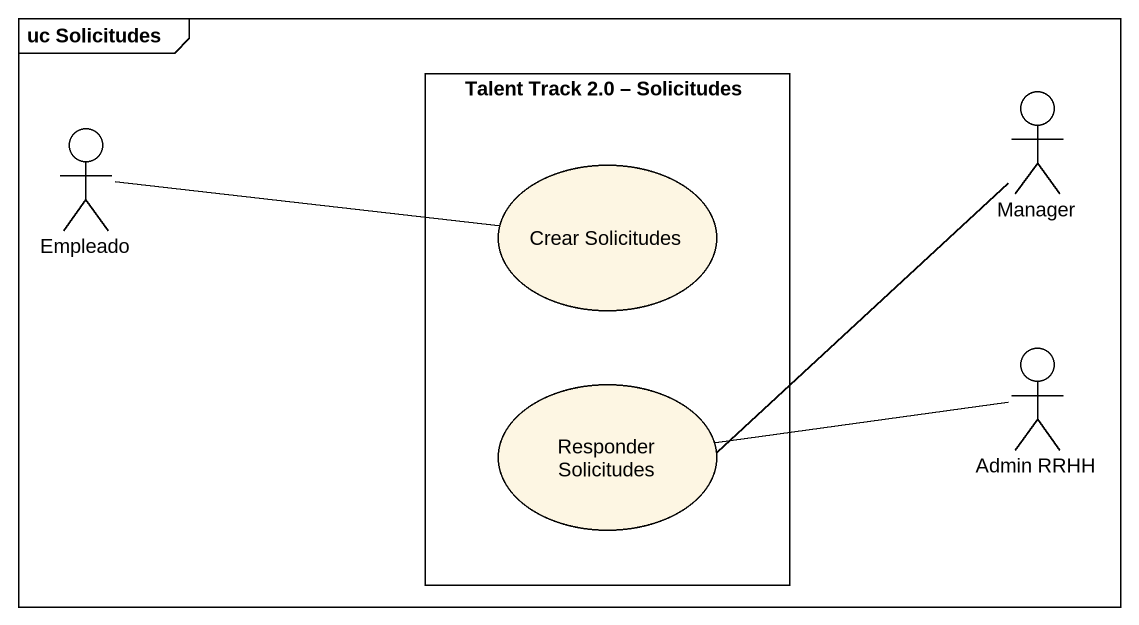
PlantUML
@startuml
mainframe uc Solicitudes
rectangle "Talent Track 2.0 – Solicitudes" as Talent_Track_2_0_Solicitudes {
  usecase "Crear Solicitudes" as Crear_Solicitudes
  usecase "Responder Solicitudes" as Responder_Solicitudes
}
actor Manager
actor Empleado
actor "Admin RRHH" as Admin_RRHH
Manager -- Responder_Solicitudes
Empleado -right- Crear_Solicitudes
Admin_RRHH -left- Responder_Solicitudes
@enduml
